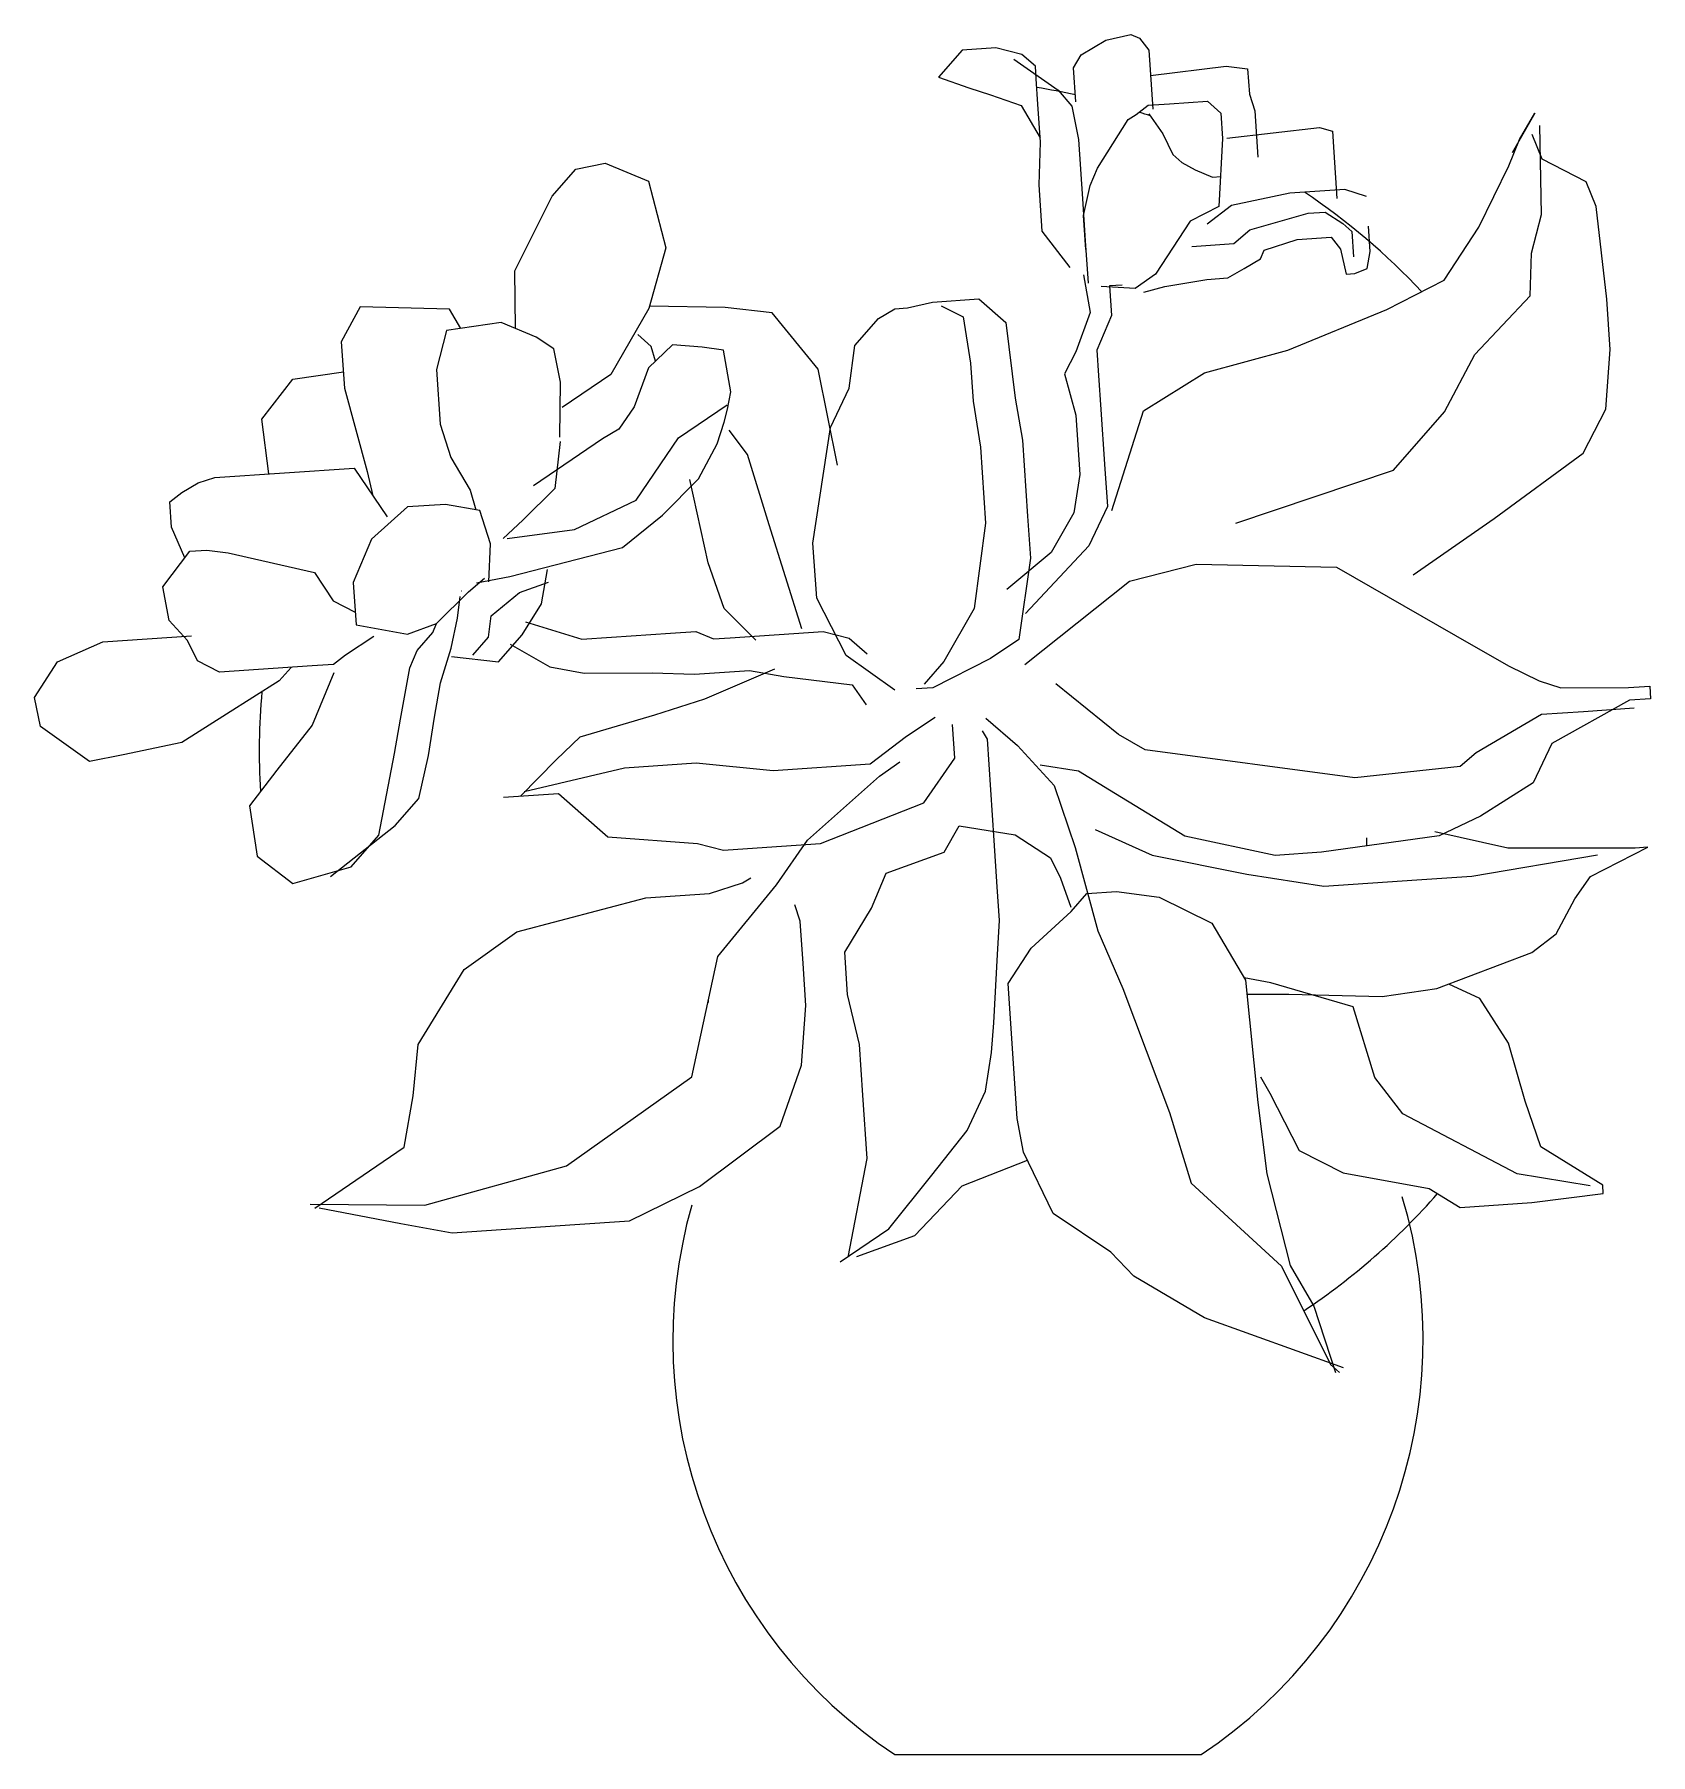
# Model space of a CAD drawing. Header units: millimetres. Extents: x 12377 to 30673, y 89761 to 101952.
# Drawn here: x 28126 to 28641, y 94595 to 95144 of the extents above; entities that cross this region are included whole.
import ezdxf

# ---------------------------------------------------------------- set-up
doc = ezdxf.new("R2010")
doc.units = ezdxf.units.MM

# ---------------------------------------------------------------- blocks, each defined once
blk = doc.blocks.new('A$C31A24AC9')
for p, q in [((295.84, 543.6), (288.31, 534.99)), ((306.61, 544.33), (295.84, 543.6)), ((314.87, 542.18), (306.61, 544.33)), ((333.81, 542.11), (341.62, 546.69)), ((341.62, 546.69), (349.61, 548.58)), ((349.61, 548.58), (352.39, 547.41)), ((352.39, 547.41), (355.36, 543.56)), ((355.36, 543.56), (356.63, 524.72)), ((312.27, 540.65), (326.46, 530.8)), ((319.18, 538.42), (314.87, 542.18)), ((319.46, 534.38), (319.18, 538.42)), ((331.39, 537.89), (333.81, 542.11)), ((332.12, 527.12), (331.39, 537.89)), ((355.9, 535.48), (380.05, 538.46)), ((380.05, 538.46), (386.87, 537.57)), ((288.31, 534.99), (298, 531.58)), ((320, 526.31), (319.46, 534.38)), ((386.87, 537.57), (387.42, 529.5)), ((298, 531.58), (304.92, 529.35)), ((304.92, 529.35), (314.61, 525.94)), ((326.46, 530.8), (330.86, 525.69)), ((361.92, 526.43), (374.04, 527.24)), ((374.04, 527.24), (378.35, 523.48)), ((387.42, 529.5), (389.12, 524.2)), ((314.61, 525.94), (320.73, 515.54)), ((320.82, 514.2), (320, 526.31)), ((330.86, 525.69), (332.93, 515.01)), ((338.95, 505.96), (348.73, 521.48)), ((348.73, 521.48), (351.33, 523.01)), ((351.33, 523.01), (355.19, 525.97)), ((355.19, 525.97), (361.92, 526.43)), ((355.37, 523.28), (359.86, 516.83)), ((378.35, 523.48), (378.9, 515.41)), ((389.12, 524.2), (390.12, 509.4)), ((478.44, 523.46), (471.18, 510.81)), ((473.6, 515.03), (478.44, 523.46)), ((359.86, 516.83), (363.01, 510.28)), ((380.24, 515.5), (409.77, 518.84)), ((409.77, 518.84), (413.9, 517.76)), ((413.9, 517.76), (414.36, 511.04)), ((480.79, 508.75), (477.55, 516.64)), ((480.62, 491.17), (480.06, 519.51)), ((320.38, 500.65), (320.82, 514.2)), ((332.93, 515.01), (334.2, 496.18)), ((363.01, 510.28), (365.88, 507.77)), ((378.9, 515.41), (377.65, 493.7)), ((414.36, 511.04), (415.35, 496.24)), ((470.11, 506.68), (473.6, 515.03)), ((165.08, 496.95), (172.61, 505.57)), ((172.61, 505.57), (181.95, 507.55)), ((181.95, 507.55), (195.86, 501.73)), ((336.62, 500.39), (338.95, 505.96)), ((365.88, 507.77), (370.1, 505.35)), ((370.1, 505.35), (375.67, 503.02)), ((460.6, 487.12), (470.11, 506.68)), ((494.8, 501.58), (480.79, 508.75)), ((195.86, 501.73), (201.35, 480.47)), ((321.37, 485.85), (320.38, 500.65)), ((334.56, 490.79), (336.62, 500.39)), ((375.67, 503.02), (378.36, 503.21)), ((498.03, 493.69), (494.8, 501.58)), ((153.15, 473.17), (165.08, 496.95)), ((334.2, 496.18), (335.11, 482.72)), ((381.69, 493.97), (373.98, 488.04)), ((400.36, 497.93), (381.69, 493.97)), ((417.87, 499.11), (400.36, 497.93)), ((424.78, 496.87), (417.87, 499.11)), ((335.29, 480.03), (334.56, 490.79)), ((368.5, 489.03), (357.47, 472.06)), ((377.65, 493.7), (368.5, 489.03)), ((387.62, 486.26), (406.2, 491.56)), ((406.2, 491.56), (411.59, 491.93)), ((411.59, 491.93), (417.24, 488.25)), ((417.24, 488.25), (420.12, 485.74)), ((477.4, 478.79), (480.62, 491.17)), ((501.37, 464.18), (498.03, 493.69)), ((330.27, 474.29), (321.37, 485.85)), ((382.51, 481.86), (387.62, 486.26)), ((392.11, 479.8), (402.7, 483.22)), ((402.7, 483.22), (413.48, 483.94)), ((413.48, 483.94), (416.44, 480.09)), ((420.12, 485.74), (420.66, 477.67)), ((425.96, 479.38), (425.41, 487.45)), ((449.57, 470.16), (460.6, 487.12)), ((201.35, 480.47), (195.89, 461.18)), ((335.11, 482.72), (336.01, 469.27)), ((369.04, 480.95), (382.51, 481.86)), ((390.95, 477.02), (392.11, 479.8)), ((416.44, 480.09), (418.33, 472.11)), ((424.97, 473.91), (425.96, 479.38)), ((476.95, 465.24), (477.4, 478.79)), ((153.42, 454.75), (153.15, 473.17)), ((334.49, 471.87), (336.65, 459.85)), ((357.47, 472.06), (351.01, 467.57)), ((380.54, 470.91), (385.74, 473.97)), ((385.74, 473.97), (390.95, 477.02)), ((418.33, 472.11), (421.02, 472.29)), ((421.02, 472.29), (424.97, 473.91)), ((351.01, 467.57), (340.14, 468.19)), ((346.88, 468.65), (342.84, 468.37)), ((342.84, 468.37), (343.47, 458.96)), ((353.79, 466.41), (360.43, 468.21)), ((360.43, 468.21), (373.81, 470.46)), ((373.81, 470.46), (380.54, 470.91)), ((431.27, 460.81), (449.57, 470.16)), ((103.88, 461.74), (97.87, 450.53)), ((132.33, 460.96), (103.88, 461.74)), ((135.95, 454.79), (132.33, 460.96)), ((195.89, 461.18), (183.78, 440.09)), ((220.22, 461.47), (196.1, 461.94)), ((235.21, 459.78), (220.22, 461.47)), ((269.14, 458.01), (274.35, 461.06)), ((274.35, 461.06), (278.39, 461.33)), ((278.39, 461.33), (286.38, 463.22)), ((286.38, 463.22), (301.19, 464.22)), ((289.16, 462.06), (296.16, 458.47)), ((301.19, 464.22), (309.81, 456.69)), ((399.67, 447.87), (431.27, 460.81)), ((459.28, 446.48), (476.95, 465.24)), ((502.46, 448.04), (501.37, 464.18)), ((148.85, 456.66), (131.44, 454.14)), ((159.99, 452.01), (148.85, 456.66)), ((249.94, 441.85), (235.21, 459.78)), ((261.61, 449.39), (269.14, 458.01)), ((296.16, 458.47), (298.51, 443.76)), ((309.81, 456.69), (312.79, 432.56)), ((336.65, 459.85), (332.08, 447.38)), ((343.47, 458.96), (338.81, 447.83)), ((97.87, 450.53), (98.86, 435.73)), ((131.44, 454.14), (128.22, 441.76)), ((165.65, 448.33), (159.99, 452.01)), ((196.71, 449.07), (192.39, 452.84)), ((167.72, 437.66), (165.65, 448.33)), ((203.44, 449.53), (195.81, 442.25)), ((198.08, 444.41), (196.71, 449.07)), ((212.95, 448.82), (203.44, 449.53)), ((219.78, 447.92), (212.95, 448.82)), ((222.03, 434.56), (219.78, 447.92)), ((259.82, 435.75), (261.61, 449.39)), ((332.08, 447.38), (328.49, 440.38)), ((338.81, 447.83), (339.35, 439.76)), ((373.11, 440.68), (399.67, 447.87)), ((449.69, 428.26), (459.28, 446.48)), ((501.04, 429.02), (502.46, 448.04)), ((82.44, 438.68), (98.52, 440.92)), ((128.22, 441.76), (129.39, 424.27)), ((183.78, 440.09), (168.26, 429.59)), ((195.81, 442.25), (191.24, 429.78)), ((256.07, 411.17), (249.94, 441.85)), ((298.51, 443.76), (299.32, 431.65)), ((328.49, 440.38), (332.09, 427.1)), ((339.35, 439.76), (340.08, 428.99)), ((353.63, 428.55), (373.11, 440.68)), ((72.48, 425.84), (82.44, 438.68)), ((98.86, 435.73), (102.46, 422.45)), ((167.55, 420.08), (167.72, 437.66)), ((221.04, 429.09), (222.03, 434.56)), ((253.9, 423.19), (259.82, 435.75)), ((191.24, 429.78), (186.31, 422.69)), ((205.43, 419.93), (220.95, 430.43)), ((219.97, 424.96), (221.04, 429.09)), ((299.32, 431.65), (301.67, 416.94)), ((312.79, 432.56), (315.04, 419.2)), ((340.08, 428.99), (341.26, 411.5)), ((343.6, 396.79), (353.63, 428.55)), ((433.36, 409.59), (449.69, 428.26)), ((493.86, 415.02), (501.04, 429.02)), ((74.75, 408.42), (72.48, 425.84)), ((102.46, 422.45), (106.06, 409.18)), ((129.39, 424.27), (132.81, 413.68)), ((186.31, 422.69), (181.1, 419.64)), ((217.73, 418.05), (219.97, 424.96)), ((248.27, 386.32), (253.9, 423.19)), ((332.09, 427.1), (333.36, 408.27)), ((181.1, 419.64), (159.12, 404.64)), ((167.64, 418.73), (165.94, 403.75)), ((191.89, 400.09), (205.43, 419.93)), ((211.72, 406.83), (217.73, 418.05)), ((227.43, 414.65), (221.5, 422.36)), ((301.67, 416.94), (303.3, 392.73)), ((315.04, 419.2), (316.67, 394.98)), ((132.81, 413.68), (138.92, 403.28)), ((234.35, 392.14), (227.43, 414.65)), ((341.26, 411.5), (342.16, 398.05)), ((465.51, 394.19), (493.86, 415.02)), ((52.2, 405.55), (57.5, 407.26)), ((57.5, 407.26), (101.93, 410.25)), ((101.93, 410.25), (112.45, 394.74)), ((106.06, 409.18), (107.89, 401.46)), ((200.33, 395.25), (211.72, 406.83)), ((214.88, 380.01), (209.03, 406.65)), ((333.36, 408.27), (331.48, 395.97)), ((383.1, 392.69), (433.36, 409.59)), ((43.14, 399.54), (47, 402.5)), ((47, 402.5), (52.2, 405.55)), ((138.92, 403.28), (140.78, 396.97)), ((165.94, 403.75), (155.8, 393.61)), ((43.68, 391.46), (43.14, 399.54)), ((119, 397.89), (107.51, 387.65)), ((131.11, 398.7), (119, 397.89)), ((142.07, 396.74), (131.11, 398.7)), ((145.49, 386.15), (142.07, 396.74)), ((172.23, 390.66), (191.89, 400.09)), ((187.5, 384.93), (200.33, 395.25)), ((316.67, 394.98), (317.58, 381.52)), ((331.48, 395.97), (324.22, 383.32)), ((342.16, 398.05), (336.25, 385.48)), ((48.02, 381.66), (43.68, 391.46)), ((155.8, 393.61), (149.43, 387.77)), ((150.78, 387.86), (172.23, 390.66)), ((244.7, 359.04), (234.35, 392.14)), ((303.3, 392.73), (299.72, 365.45)), ((439.67, 376.23), (465.51, 394.19)), ((49.61, 383.75), (55, 384.12)), ((55, 384.12), (61.82, 383.22)), ((107.51, 387.65), (101.69, 373.74)), ((144.95, 373.95), (145.49, 386.15)), ((151.6, 375.75), (187.5, 384.93)), ((249.45, 368.83), (248.27, 386.32)), ((336.25, 385.48), (316.06, 363.85)), ((40.91, 372.35), (49.61, 383.75)), ((61.82, 383.22), (89.3, 376.96)), ((219.92, 365.48), (214.88, 380.01)), ((324.22, 383.32), (310.13, 371.56)), ((317.58, 381.52), (313.91, 355.59)), ((349.18, 374.19), (370.45, 379.68)), ((370.45, 379.68), (415.16, 378.63)), ((415.16, 378.63), (453.14, 356.86)), ((89.3, 376.96), (95.32, 367.91)), ((101.69, 373.74), (102.59, 360.29)), ((138.4, 370.81), (143.52, 375.21)), ((140.92, 373.68), (151.6, 375.75)), ((154.65, 370.55), (163.9, 373.88)), ((161.66, 366.97), (163.62, 377.91)), ((315.8, 347.61), (349.18, 374.19)), ((42.98, 361.68), (40.91, 372.35)), ((95.32, 367.91), (102.32, 364.32)), ((128.27, 360.66), (138.4, 370.81)), ((134.91, 362.46), (135.8, 369.28)), ((136.04, 371.13), (136.16, 371.13)), ((145.68, 363.19), (154.65, 370.55)), ((258.8, 350.53), (249.45, 368.83)), ((132.85, 352.86), (134.91, 362.46)), ((144.79, 356.37), (145.68, 363.19)), ((155.56, 357.1), (161.66, 366.97)), ((230.07, 355.36), (219.92, 365.48)), ((299.72, 365.45), (290.04, 348.58)), ((21.8, 354.85), (50.08, 356.75)), ((48.82, 355.32), (42.98, 361.68)), ((108.25, 356.61), (99.19, 350.6)), ((102.59, 360.29), (119.02, 357.34)), ((119.02, 357.34), (128.27, 360.66)), ((122.08, 352.14), (127.1, 357.88)), ((127.1, 357.88), (128.27, 360.66)), ((148.02, 348.48), (155.56, 357.1)), ((156.63, 361.22), (174.59, 355.67)), ((184.02, 356.31), (202.87, 357.58)), ((202.87, 357.58), (210.94, 358.12)), ((210.94, 358.12), (216.51, 355.79)), ((221.9, 356.16), (251.52, 358.15)), ((251.52, 358.15), (259.78, 356)), ((453.14, 356.86), (470.03, 347.18)), ((7.35, 348.47), (21.8, 354.85)), ((51.97, 348.77), (48.82, 355.32)), ((119.75, 346.58), (122.08, 352.14)), ((129.53, 341.83), (132.85, 352.86)), ((139.76, 350.63), (144.79, 356.37)), ((151.7, 354.13), (164.36, 346.88)), ((174.59, 355.67), (184.02, 356.31)), ((216.51, 355.79), (221.9, 356.16)), ((259.78, 356), (265.53, 350.99)), ((313.91, 355.59), (304.85, 349.58)), ((0, 337.16), (7.35, 348.47)), ((58.97, 345.19), (51.97, 348.77)), ((88.6, 347.18), (58.97, 345.19)), ((81.86, 346.73), (78.1, 342.42)), ((95.33, 347.63), (88.6, 347.18)), ((99.19, 350.6), (95.33, 347.63)), ((116.79, 330.16), (119.75, 346.58)), ((133.03, 350.17), (148.02, 348.48)), ((164.36, 346.88), (175.31, 344.91)), ((210.5, 344.58), (228.01, 345.76)), ((213.74, 336.69), (236.09, 346.3)), ((228.01, 345.76), (238.96, 343.79)), ((274.42, 339.42), (258.8, 350.53)), ((290.04, 348.58), (283.76, 341.4)), ((304.85, 349.58), (286.54, 340.24)), ((470.03, 347.18), (479.81, 342.44)), ((78.1, 342.42), (61.23, 331.82)), ((95.51, 344.94), (88.52, 328.25)), ((127.57, 330.88), (129.53, 341.83)), ((175.31, 344.91), (196.95, 345.02)), ((196.95, 345.02), (210.5, 344.58)), ((238.96, 343.79), (260.78, 341.2)), ((260.78, 341.2), (265.27, 334.75)), ((286.54, 340.24), (281.16, 339.87)), ((345.71, 325.3), (325.68, 341.52)), ((479.81, 342.44), (486.73, 340.2)), ((486.73, 340.2), (508.36, 340.3)), ((508.36, 340.3), (515.09, 340.76)), ((515.09, 340.76), (515.37, 336.72)), ((1.98, 327.83), (0, 337.16)), ((197.86, 331.56), (213.74, 336.69)), ((508.63, 336.27), (483.87, 322.44)), ((515.37, 336.72), (508.63, 336.27)), ((61.23, 331.82), (46.96, 322.75)), ((114.83, 319.21), (116.79, 330.16)), ((125.69, 318.59), (127.57, 330.88)), ((173.98, 324.55), (197.86, 331.56)), ((278.11, 324.8), (287.18, 330.82)), ((303.42, 330.56), (313.48, 321.78)), ((480.54, 331.67), (459.72, 319.46)), ((494, 332.58), (480.54, 331.67)), ((510.16, 333.67), (494, 332.58)), ((17.61, 316.72), (1.98, 327.83)), ((88.52, 328.25), (77.31, 313.98)), ((166.35, 317.28), (173.98, 324.55)), ((266.54, 315.91), (278.11, 324.8)), ((293.47, 317.72), (292.74, 328.49)), ((303.88, 323.83), (302.35, 326.43)), ((306.05, 291.54), (303.88, 323.83)), ((354.15, 320.46), (345.71, 325.3)), ((28.29, 318.79), (17.61, 316.72)), ((46.96, 322.75), (28.29, 318.79)), ((109.82, 293.19), (114.83, 319.21)), ((122.56, 304.86), (125.69, 318.59)), ((313.48, 321.78), (325.16, 309.05)), ((421.03, 311.45), (354.15, 320.46)), ((459.72, 319.46), (454.61, 315.06)), ((483.87, 322.44), (477.95, 309.87)), ((77.31, 313.98), (68.61, 302.58)), ((154.96, 305.69), (166.35, 317.28)), ((156.22, 307.13), (188.17, 314.69)), ((188.17, 314.69), (211.06, 316.23)), ((211.06, 316.23), (235.57, 313.83)), ((235.57, 313.83), (266.54, 315.91)), ((269.5, 312.06), (275.96, 316.55)), ((283.6, 303.54), (293.47, 317.72)), ((332.97, 313.63), (320.67, 315.5)), ((342.85, 307.53), (332.97, 313.63)), ((454.61, 315.06), (421.03, 311.45)), ((246.53, 291.59), (269.5, 312.06)), ((325.16, 309.05), (331.91, 289.23)), ((366.82, 292.93), (342.85, 307.53)), ((477.95, 309.87), (461.08, 299.28)), ((68.61, 302.58), (71.04, 286.53)), ((115.02, 296.25), (122.56, 304.86)), ((149.58, 305.33), (167.08, 306.51)), ((167.08, 306.51), (174.27, 300.24)), ((250.66, 290.51), (283.6, 303.54)), ((94.47, 280), (115.02, 296.25)), ((174.27, 300.24), (182.89, 292.71)), ((461.08, 299.28), (447.98, 292.99)), ((101.02, 283.14), (109.82, 293.19)), ((182.89, 292.71), (211.44, 290.58)), ((236.67, 277.41), (246.53, 291.59)), ((290.08, 287.76), (294.92, 296.2)), ((294.92, 296.2), (312.69, 293.34)), ((307.05, 276.74), (306.05, 291.54)), ((312.69, 293.34), (324.01, 285.99)), ((338.28, 295.06), (356.42, 286.82)), ((395.64, 286.76), (366.82, 292.93)), ((447.98, 292.99), (410.46, 287.76)), ((424.91, 289.77), (424.91, 292.38)), ((469.88, 289.06), (446.54, 294.24)), ((71.04, 286.53), (82.44, 277.83)), ((211.44, 290.58), (219.7, 288.43)), ((219.7, 288.43), (230.47, 289.15)), ((230.47, 289.15), (250.66, 290.51)), ((271.59, 281.11), (290.08, 287.76)), ((324.01, 285.99), (327.16, 279.45)), ((331.91, 289.23), (339.1, 262.68)), ((356.42, 286.82), (386.58, 280.74)), ((410.46, 287.76), (395.64, 286.76)), ((458.31, 280.17), (498.43, 286.92)), ((510.46, 289.08), (469.88, 289.06)), ((496.19, 280.01), (514.5, 289.36)), ((514.5, 289.36), (510.46, 289.08)), ((82.44, 277.83), (101.02, 283.14)), ((266.93, 269.98), (271.59, 281.11)), ((386.58, 280.74), (411.18, 276.99)), ((440.8, 278.99), (458.31, 280.17)), ((491.26, 272.92), (496.19, 280.01)), ((195.02, 273.25), (215.22, 274.61)), ((215.22, 274.61), (225.81, 278.03)), ((217.92, 254.52), (236.67, 277.41)), ((225.81, 278.03), (228.41, 279.55)), ((307.77, 265.98), (307.05, 276.74)), ((327.16, 279.45), (330.48, 270.21)), ((330.57, 268.86), (335.6, 274.61)), ((335.6, 274.61), (345.02, 275.24)), ((345.02, 275.24), (358.67, 273.46)), ((411.18, 276.99), (440.8, 278.99)), ((153.82, 262.37), (195.02, 273.25)), ((244.22, 265.75), (242.51, 271.04)), ((258.41, 255.89), (266.93, 269.98)), ((317.83, 257.19), (330.57, 268.86)), ((358.67, 273.46), (375.46, 265.13)), ((485.25, 261.71), (491.26, 272.92)), ((245.12, 252.3), (244.22, 265.75)), ((307.15, 255.12), (307.77, 265.98)), ((375.46, 265.13), (386.15, 246.92)), ((137.04, 250.42), (153.82, 262.37)), ((339.1, 262.68), (347.11, 244.3)), ((477.53, 255.78), (485.25, 261.71)), ((209.69, 216.12), (217.92, 254.52)), ((259.31, 242.44), (258.41, 255.89)), ((305.91, 233.41), (307.15, 255.12)), ((310.48, 245.88), (317.83, 257.19)), ((447.2, 244.28), (477.53, 255.78)), ((122.42, 226.46), (137.04, 250.42)), ((246.03, 238.84), (245.12, 252.3)), ((394.32, 246.12), (385.72, 247.67)), ((386.15, 246.92), (390.13, 208)), ((263.09, 226.47), (259.31, 242.44)), ((313.38, 202.83), (310.48, 245.88)), ((347.11, 244.3), (361.94, 204.75)), ((386.61, 242.5), (399.98, 242.45)), ((420.54, 238.43), (394.32, 246.12)), ((399.98, 242.45), (429.78, 241.75)), ((429.78, 241.75), (447.2, 244.28)), ((460.94, 241.15), (451.01, 245.72)), ((214.91, 239.88), (214.91, 240.5)), ((244.6, 219.82), (246.03, 238.84)), ((427.47, 215.92), (420.54, 238.43)), ((470.01, 226.89), (460.94, 241.15)), ((305.2, 223.9), (305.91, 233.41)), ((120.82, 210.13), (122.42, 226.46)), ((264.18, 210.33), (263.09, 226.47)), ((475.32, 208.33), (470.01, 226.89)), ((237.79, 200.44), (244.6, 219.82)), ((303.32, 211.61), (305.2, 223.9)), ((169.67, 187.74), (209.69, 216.12)), ((390.93, 216.16), (393.99, 210.96)), ((436.36, 204.35), (427.47, 215.92)), ((117.87, 193.72), (120.82, 210.13)), ((265.54, 190.14), (264.18, 210.33)), ((297.4, 199.05), (303.32, 211.61)), ((393.99, 210.96), (403.33, 192.67)), ((361.94, 204.75), (368.87, 182.23)), ((390.13, 208), (393.01, 185.21)), ((472.82, 185.18), (436.36, 204.35)), ((480.35, 193.8), (475.32, 208.33)), ((212.04, 181.14), (237.79, 200.44)), ((286.19, 184.78), (297.4, 199.05)), ((315.45, 192.15), (313.38, 202.83)), ((89.42, 174.23), (117.87, 193.72)), ((324.89, 172.52), (315.45, 192.15)), ((403.33, 192.67), (417.34, 185.5)), ((500.11, 181.61), (480.35, 193.8)), ((124.52, 175.24), (169.67, 187.74)), ((259.54, 158.65), (265.54, 190.14)), ((295.89, 181.38), (316.71, 189.52)), ((189.79, 170.18), (212.04, 181.14)), ((272.47, 167.63), (286.19, 184.78)), ((280.73, 165.49), (295.89, 181.38)), ((368.87, 182.23), (397.7, 155.79)), ((393.01, 185.21), (400.39, 155.97)), ((417.34, 185.5), (444.72, 180.58)), ((496.07, 181.34), (472.82, 185.18)), ((500.29, 178.92), (500.11, 181.61)), ((444.72, 180.58), (454.6, 174.49)), ((454.6, 174.49), (477.49, 176.03)), ((477.49, 176.03), (500.29, 178.92)), ((87.98, 175.49), (124.52, 175.24)), ((90.77, 174.32), (116.8, 169.32)), ((172.28, 169), (189.79, 170.18)), ((343.3, 160.24), (324.89, 172.52)), ((116.8, 169.32), (133.23, 166.37)), ((133.23, 166.37), (172.28, 169)), ((256.94, 157.13), (272.47, 167.63)), ((262.24, 158.84), (280.73, 165.49)), ((350.57, 152.62), (343.3, 160.24)), ((397.7, 155.79), (413.34, 124.41)), ((400.39, 155.97), (408.03, 142.97)), ((373.11, 139.27), (350.57, 152.62)), ((408.03, 142.97), (414.87, 121.81)), ((417.47, 123.33), (373.11, 139.27)), ((413.34, 124.41), (416.21, 121.9)), ((274.32, 0), (372.08, 0))]:
    blk.add_line(p, q)
for centre, radius, start, end in [((286.03, 319.95), 214.33, 77.6232, 80.9782), ((286.03, 319.95), 214.33, 70.9872, 71.9843), ((286.03, 319.95), 214.33, 43.1408, 56.2898), ((286.03, 319.95), 214.33, 174.9185, 183.4245), ((283.4, 132.46), 159.41, 303.8037, 16.5587), ((286.03, 319.95), 214.33, 303.6519, 318.8511), ((362.17, 132.01), 158.57, 164.1696, 236.3567)]:
    blk.add_arc(centre, radius, start, end)

msp = doc.modelspace()

# ---------------------------------------------------------------- block references
msp.add_blockref('A$C31A24AC9', (28125.77, 94595.21))

doc.saveas('drawing.dxf')
